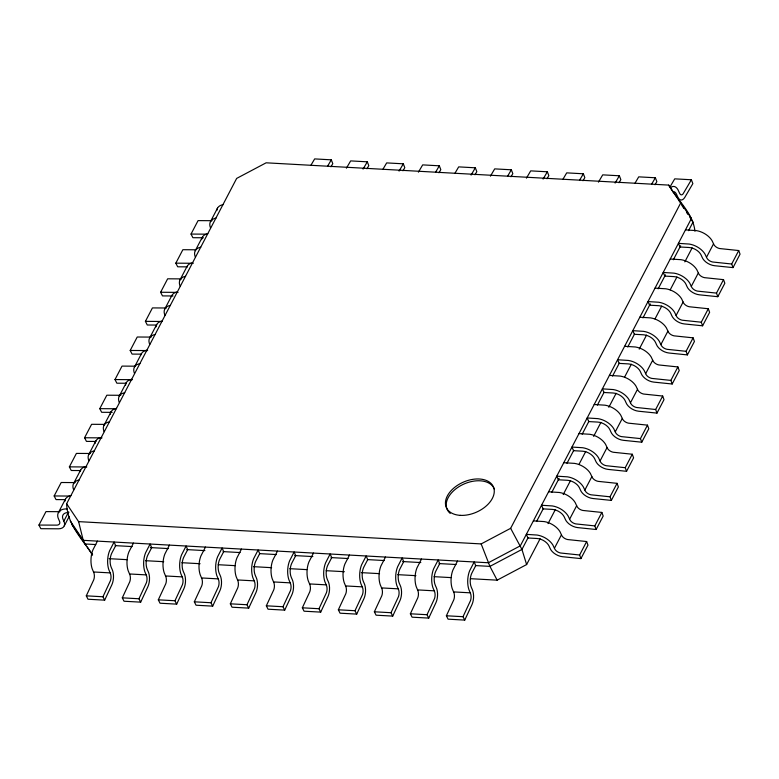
<?xml version="1.0" encoding="UTF-8"?>
<svg xmlns="http://www.w3.org/2000/svg" width="779" height="779" viewBox="0 0 779 779"><rect width="100%" height="100%" fill="white"/><g stroke="black" fill="none" stroke-linecap="round" stroke-linejoin="round"><path stroke-width="1.17" d="M104.659 600.151L102.955 596.763L110.394 580.745A5.852 2.814 -86.8 0 0 110.491 573.656L108.787 569.595A15.434 7.42 -86.8 0 1 109.576 550.821L114.085 542.038L115.681 545.66L111.874 552.934A10.283 4.947 -86.8 0 0 111.27 567.463L112.069 569.274A11.013 5.287 -86.8 0 1 111.864 584.747L104.659 600.151L88.008 599.236L86.294 595.838L93.743 579.819A5.852 2.814 -86.8 0 0 93.84 572.731L92.136 568.67A15.434 7.42 -86.8 0 1 92.915 549.896L97.424 541.113M140.668 602.148L138.954 598.759L146.403 582.741A5.852 2.814 -86.8 0 0 146.501 575.652L144.797 571.582A15.434 7.42 -86.8 0 1 145.576 552.817L150.094 544.034L151.691 547.656L147.883 554.93A10.283 4.947 -86.8 0 0 147.28 569.449L148.078 571.27A11.013 5.287 -86.8 0 1 147.874 586.743L140.668 602.148L124.017 601.232L122.303 597.834L129.752 581.816A5.852 2.814 -86.8 0 0 129.85 574.727L128.145 570.666A15.434 7.42 -86.8 0 1 128.924 551.892L133.433 543.109M176.677 604.144L174.963 600.745L182.413 584.727A5.852 2.814 -86.8 0 0 182.51 577.638L180.806 573.578A15.434 7.42 -86.8 0 1 181.585 554.814L186.093 546.021L187.7 549.653L183.893 556.927A10.283 4.947 -86.8 0 0 183.289 571.445L184.087 573.256A11.013 5.287 -86.8 0 1 183.873 588.739L176.677 604.144L160.026 603.219L158.312 599.83L165.761 583.812A5.852 2.814 -86.8 0 0 165.859 576.723L164.155 572.653A15.434 7.42 -86.8 0 1 164.934 553.888L169.442 545.105M212.686 606.14L210.973 602.742L218.422 586.723A5.852 2.814 -86.8 0 0 218.519 579.634L216.815 575.574A15.434 7.42 -86.8 0 1 217.594 556.8L222.103 548.017L223.7 551.639L219.902 558.913A10.283 4.947 -86.8 0 0 219.298 573.441L220.097 575.253A11.013 5.287 -86.8 0 1 219.882 590.725L212.686 606.14L196.035 605.215L194.322 601.816L201.771 585.798A5.852 2.814 -86.8 0 0 201.858 578.709L200.164 574.649A15.434 7.42 -86.8 0 1 200.943 555.885L205.452 547.092M248.696 608.126L246.982 604.738L254.431 588.72A5.852 2.814 -86.8 0 0 254.519 581.631L252.824 577.57A15.434 7.42 -86.8 0 1 253.603 558.796L258.112 550.013L259.709 553.635L255.911 560.909A10.283 4.947 -86.8 0 0 255.308 575.438L256.106 577.249A11.013 5.287 -86.8 0 1 255.892 592.722L248.696 608.126L232.035 607.211L230.331 603.813L237.77 587.794A5.852 2.814 -86.8 0 0 237.868 580.706L236.164 576.645A15.434 7.42 -86.8 0 1 236.952 557.871L241.461 549.088M284.705 610.123L282.991 606.734L290.431 590.716A5.852 2.814 -86.8 0 0 290.528 583.627L288.824 579.557A15.434 7.42 -86.8 0 1 289.613 560.792L294.121 552.009L295.718 555.631L291.921 562.905A10.283 4.947 -86.8 0 0 291.307 577.424L292.106 579.235A11.013 5.287 -86.8 0 1 291.901 594.718L284.705 610.123L268.044 609.207L266.33 605.809L273.78 589.791A5.852 2.814 -86.8 0 0 273.877 582.702L272.173 578.641A15.434 7.42 -86.8 0 1 272.962 559.867L277.47 551.084M320.705 612.119L319.001 608.72L326.44 592.702A5.852 2.814 -86.8 0 0 326.537 585.613L324.833 581.553A15.434 7.42 -86.8 0 1 325.622 562.789L330.13 553.996L331.727 557.628L327.92 564.902A10.283 4.947 -86.8 0 0 327.316 579.42L328.115 581.231A11.013 5.287 -86.8 0 1 327.91 596.714L320.705 612.119L304.053 611.194L302.34 607.805L309.789 591.787A5.852 2.814 -86.8 0 0 309.886 584.698L308.182 580.628A15.434 7.42 -86.8 0 1 308.961 561.863L313.47 553.08M356.714 614.115L355 610.717L362.449 594.698A5.852 2.814 -86.8 0 0 362.547 587.609L360.843 583.549A15.434 7.42 -86.8 0 1 361.622 564.775L366.14 555.992L367.737 559.614L363.929 566.888A10.283 4.947 -86.8 0 0 363.326 581.416L364.124 583.228A11.013 5.287 -86.8 0 1 363.92 598.7L356.714 614.115L340.063 613.19L338.349 609.791L345.798 593.773A5.852 2.814 -86.8 0 0 345.895 586.684L344.191 582.624A15.434 7.42 -86.8 0 1 344.97 563.86L349.479 555.067M392.723 616.101L391.009 612.713L398.459 596.695A5.852 2.814 -86.8 0 0 398.556 589.606L396.852 585.545A15.434 7.42 -86.8 0 1 397.631 566.771L402.139 557.988L403.736 561.61L399.939 568.884A10.283 4.947 -86.8 0 0 399.335 583.413L400.133 585.224A11.013 5.287 -86.8 0 1 399.919 600.697L392.723 616.101L376.072 615.186L374.358 611.788L381.807 595.769A5.852 2.814 -86.8 0 0 381.905 588.681L380.201 584.62A15.434 7.42 -86.8 0 1 380.98 565.846L385.488 557.063M428.732 618.098L427.019 614.709L434.468 598.691A5.852 2.814 -86.8 0 0 434.565 591.602L432.861 587.532A15.434 7.42 -86.8 0 1 433.64 568.767L438.149 559.984L439.746 563.606L435.948 570.88A10.283 4.947 -86.8 0 0 435.344 585.399L436.143 587.21A11.013 5.287 -86.8 0 1 435.928 602.693L428.732 618.098L412.081 617.182L410.367 613.784L417.807 597.766A5.852 2.814 -86.8 0 0 417.904 590.677L416.21 586.616A15.434 7.42 -86.8 0 1 416.989 567.842L421.497 559.059M464.742 620.094L463.028 616.695L470.477 600.677A5.852 2.814 -86.8 0 0 470.565 593.588L468.87 589.528A15.434 7.42 -86.8 0 1 469.649 570.764L474.158 561.971L475.755 565.603L471.957 572.877A10.283 4.947 -86.8 0 0 471.353 587.395L472.152 589.206A11.013 5.287 -86.8 0 1 471.938 604.689L464.742 620.094L448.081 619.169L446.377 615.78L453.816 599.762A5.852 2.814 -86.8 0 0 453.914 592.673L452.209 588.603A15.434 7.42 -86.8 0 1 452.998 569.839L457.507 561.055M68.698 511.813L63.829 521.132A11.013 6.631 27.6 0 1 58.396 528.805L40.82 528.688L38.95 525.056L45.98 511.599L59.934 511.686M65.407 499.651L56.03 499.592L54.16 495.96L61.19 482.503L75.144 482.591M80.617 470.555L71.24 470.497L69.37 466.864L76.4 453.407L90.354 453.485M95.817 441.45L86.45 441.391L84.57 437.759L91.61 424.302L104.396 424.38M112.205 412.364L101.65 412.295L99.78 408.663L106.82 395.206L120.764 395.294M126.237 383.258L116.86 383.2L114.99 379.568L122.021 366.101L134.816 366.188M141.447 354.153L132.07 354.094L130.2 350.462L137.231 337.005L151.184 337.093M156.657 325.057L147.28 324.999L145.41 321.367L152.441 307.909L166.394 307.997M173.035 295.962L162.49 295.903L160.62 292.261L167.651 278.804L181.595 278.892M187.067 266.856L177.69 266.798L175.82 263.166L182.861 249.708L195.646 249.786M203.446 237.77L192.9 237.702L191.03 234.07L198.07 220.613L212.015 220.7M58.396 512.592L65.426 499.135M73.596 483.496L80.636 470.039M88.806 454.4L95.836 440.943M104.016 425.295L111.046 411.838M119.226 396.199L126.256 382.742M134.436 367.104L141.466 353.637M149.636 337.998L156.676 324.541M164.846 308.903L171.886 295.445M180.056 279.807L187.087 266.34M195.266 250.702L202.297 237.244M210.476 221.606L217.507 208.149M92.506 554.891C81.98 538.669 67.15 524.316 66.634 503.74L236.66 178.41L266.136 162.811L668.703 185.1C677.428 200.349 692.989 212.94 694.965 231.227M64.287 525.825L69.165 516.506M66.634 503.74L78.601 521.628L481.169 543.917L510.644 528.318L680.671 202.998L668.703 185.1M528.133 537.598L521.94 549.438L489.933 566.382L475.385 565.573M536.575 521.443L543.333 508.521M551.775 492.367L559.088 478.374M566.966 463.291L573.724 450.369M582.166 434.215L588.914 421.293M597.357 405.138L604.115 392.217M612.557 376.072L619.305 363.15M627.747 346.996L634.505 334.074M642.948 317.92L650.261 303.917M658.138 288.843L665.461 274.841M673.338 259.767L680.651 245.765M688.539 230.691L693.037 222.073L689.785 217.214M470.477 578.69L497.148 580.16L526.623 564.561L540.139 538.708M548.017 523.624L555.339 509.622M563.217 494.538L570.54 480.536M578.982 464.381L585.74 451.45M593.627 436.376L600.94 422.364M608.827 407.29L616.14 393.278M624.592 377.124L631.341 364.192M639.228 349.119L646.541 335.106M654.993 318.952L661.751 306.02M670.193 289.866L676.951 276.944M684.829 261.861L692.151 247.858M554.424 548.27L552.905 545.057A15.434 9.29 27.6 0 0 537.14 535.046L526.331 534.365L527.928 537.987L536.935 538.484A10.283 6.193 27.6 0 1 549.137 546.235L549.935 548.046A11.013 6.631 27.6 0 0 562.574 556.722L580.93 558.601L579.615 554.999L560.559 553.002A5.852 3.525 27.6 0 1 554.765 549.029L554.424 548.27L561.455 534.813L559.935 531.599A15.434 9.29 27.6 0 0 544.17 521.579L533.372 520.898M569.634 519.174L568.105 515.951A15.434 9.29 27.6 0 0 552.35 505.941L541.541 505.259L543.138 508.882L552.145 509.388A10.283 6.193 27.6 0 1 564.337 517.129L565.145 518.941A11.013 6.631 27.6 0 0 577.784 527.617L596.139 529.496L594.825 525.893L575.769 523.907A5.852 3.525 27.6 0 1 569.975 519.934L569.634 519.174L576.664 505.717L575.145 502.494A15.434 9.29 27.6 0 0 559.38 492.484L548.572 491.802M584.844 490.079L583.315 486.856A15.434 9.29 27.6 0 0 567.55 476.845L556.751 476.164L558.348 479.786L567.346 480.283A10.283 6.193 27.6 0 1 579.547 488.034L580.345 489.845A11.013 6.631 27.6 0 0 592.994 498.521L611.349 500.4L610.025 496.798L590.969 494.801A5.852 3.525 27.6 0 1 585.185 490.828L584.844 490.079L591.874 476.621L590.355 473.398A15.434 9.29 27.6 0 0 574.59 463.388L563.782 462.707M600.054 460.973L598.525 457.76A15.434 9.29 27.6 0 0 582.76 447.74L571.961 447.058L573.558 450.69L582.556 451.187A10.283 6.193 27.6 0 1 594.757 458.928L595.555 460.749A11.013 6.631 27.6 0 0 608.195 469.416L626.559 471.305L625.235 467.702L606.179 465.706A5.852 3.525 27.6 0 1 600.395 461.733L600.054 460.973L607.084 447.516L605.556 444.293A15.434 9.29 27.6 0 0 589.791 434.283L578.992 433.601M615.254 431.878L613.735 428.654A15.434 9.29 27.6 0 0 597.97 418.644L587.171 417.963L588.768 421.585L597.766 422.082A10.283 6.193 27.6 0 1 609.967 429.833L610.765 431.644A11.013 6.631 27.6 0 0 623.404 440.32L641.769 442.199L640.445 438.596L621.389 436.61A5.852 3.525 27.6 0 1 615.605 432.637L615.254 431.878L622.294 418.42L620.766 415.197A15.434 9.29 27.6 0 0 605.001 405.187L594.202 404.505M630.464 402.782L628.945 399.559A15.434 9.29 27.6 0 0 613.18 389.549L602.371 388.867L603.978 392.489L612.976 392.986A10.283 6.193 27.6 0 1 625.177 400.737L625.975 402.548A11.013 6.631 27.6 0 0 638.614 411.224L656.979 413.104L655.655 409.501L636.599 407.505A5.852 3.525 27.6 0 1 630.805 403.532L630.464 402.782L637.504 389.315L635.976 386.102A15.434 9.29 27.6 0 0 620.211 376.091L609.412 375.41M645.674 373.677L644.155 370.453A15.434 9.29 27.6 0 0 628.39 360.443L617.581 359.762L619.178 363.394L628.186 363.89A10.283 6.193 27.6 0 1 640.387 371.632L641.185 373.443A11.013 6.631 27.6 0 0 653.824 382.119L672.18 383.998L670.865 380.405L651.809 378.409A5.852 3.525 27.6 0 1 646.015 374.436L645.674 373.677L652.705 360.219L651.186 356.996A15.434 9.29 27.6 0 0 635.421 346.986L624.622 346.304M660.884 344.581L659.355 341.358A15.434 9.29 27.6 0 0 643.59 331.348L632.791 330.666L634.388 334.288L643.396 334.785A10.283 6.193 27.6 0 1 655.587 342.536L656.385 344.347A11.013 6.631 27.6 0 0 669.034 353.023L687.39 354.903L686.075 351.3L667.019 349.313A5.852 3.525 27.6 0 1 661.225 345.34L660.884 344.581L667.915 331.124L666.396 327.901A15.434 9.29 27.6 0 0 650.631 317.89L639.822 317.209M676.094 315.476L674.565 312.262A15.434 9.29 27.6 0 0 658.8 302.252L648.001 301.57L649.598 305.193L658.596 305.689A10.283 6.193 27.6 0 1 670.797 313.44L671.595 315.252A11.013 6.631 27.6 0 0 684.235 323.928L702.6 325.807L701.275 322.204L682.219 320.208A5.852 3.525 27.6 0 1 676.435 316.235L676.094 315.476L683.125 302.018L681.606 298.805A15.434 9.29 27.6 0 0 665.841 288.795L655.032 288.113M691.294 286.38L689.775 283.157A15.434 9.29 27.6 0 0 674.01 273.147L663.211 272.465L664.808 276.087L673.806 276.594A10.283 6.193 27.6 0 1 686.007 284.335L686.805 286.146A11.013 6.631 27.6 0 0 699.445 294.822L717.81 296.702L716.485 293.099L697.429 291.112A5.852 3.525 27.6 0 1 691.645 287.139L691.294 286.38L698.335 272.923L696.806 269.7A15.434 9.29 27.6 0 0 681.041 259.689L670.242 259.008M706.504 257.284L704.985 254.061A15.434 9.29 27.6 0 0 689.22 244.051L678.412 243.369L680.018 246.992L689.016 247.488A10.283 6.193 27.6 0 1 701.217 255.239L702.015 257.051A11.013 6.631 27.6 0 0 714.655 265.727L733.02 267.606L731.695 264.003L712.639 262.007A5.852 3.525 27.6 0 1 706.855 258.034L706.504 257.284L713.545 243.827L712.016 240.604A15.434 9.29 27.6 0 0 696.251 230.594L685.452 229.912M579.615 554.999L586.645 541.541L567.589 539.545A5.852 3.525 27.6 0 1 561.805 535.572L561.455 534.813M594.825 525.893L601.855 512.436L582.799 510.449A5.852 3.525 27.6 0 1 577.015 506.477L576.664 505.717M610.025 496.798L617.065 483.34L598.009 481.344A5.852 3.525 27.6 0 1 592.215 477.371L591.874 476.621M625.235 467.702L632.275 454.235L613.219 452.248A5.852 3.525 27.6 0 1 607.425 448.276L607.084 447.516M640.445 438.596L647.476 425.139L628.419 423.153A5.852 3.525 27.6 0 1 622.635 419.18L622.294 418.42M655.655 409.501L662.686 396.044L643.629 394.047A5.852 3.525 27.6 0 1 637.845 390.075L637.504 389.315M670.865 380.405L677.896 366.938L658.839 364.952A5.852 3.525 27.6 0 1 653.055 360.979L652.705 360.219M686.075 351.3L693.106 337.843L674.049 335.846A5.852 3.525 27.6 0 1 668.255 331.873L667.915 331.124M701.275 322.204L708.315 308.747L689.259 306.751A5.852 3.525 27.6 0 1 683.465 302.778L683.125 302.018M716.485 293.099L723.525 279.642L704.469 277.655A5.852 3.525 27.6 0 1 698.675 273.682L698.335 272.923M731.695 264.003L738.726 250.546L719.669 248.55A5.852 3.525 27.6 0 1 713.885 244.577L713.545 243.827M580.93 558.601L587.97 545.144L586.645 541.541M596.139 529.496L603.18 516.039L601.855 512.436M611.349 500.4L618.38 486.943L617.065 483.34M626.559 471.305L633.59 457.838L632.275 454.235M641.769 442.199L648.8 428.742L647.476 425.139M656.979 413.104L664.01 399.646L662.686 396.044M672.18 383.998L679.22 370.541L677.896 366.938M687.39 354.903L694.43 341.445L693.106 337.843M702.6 325.807L709.63 312.35L708.315 308.747M717.81 296.702L724.84 283.244L723.525 279.642M733.02 267.606L740.05 254.149L738.726 250.546M310.996 165.148L314.658 158.906L331.309 159.831L332.789 163.668L330.948 166.813M327.657 166.073L331.309 159.831M346.402 168.186L350.657 160.902L367.318 161.818L368.798 165.664L366.948 168.809M363.053 169.101L367.318 161.818M383.015 169.14L386.666 162.899L403.318 163.814L404.798 167.66L402.957 170.805M399.062 171.098L403.318 163.814M418.411 172.169L422.676 164.885L439.327 165.81L440.807 169.647L438.966 172.792M435.675 172.052L439.327 165.81M455.033 173.123L458.685 166.881L475.336 167.806L476.816 171.643L474.976 174.788M471.071 175.09L475.336 167.806M490.429 176.161L494.694 168.877L511.345 169.793L512.825 173.639L510.985 176.784M507.694 176.044L511.345 169.793M526.438 178.148L530.694 170.874L547.355 171.789L548.835 175.635L546.994 178.78M543.09 179.073L547.355 171.789M563.051 179.102L566.703 172.86L583.364 173.785L584.834 177.622L582.994 180.767M579.703 180.027L583.364 173.785M598.447 182.14L602.712 174.856L619.363 175.781L620.844 179.618L619.003 182.763M615.108 183.065L619.363 175.781M635.07 183.094L638.722 176.852L655.373 177.768L656.853 181.614L655.012 184.759M651.721 184.019L655.373 177.768M670.466 186.123L674.731 178.849L691.382 179.764L692.862 183.601L684.877 197.243A11.013 5.287 -86.8 0 1 677.457 196.366L676.659 194.555A10.283 4.947 -86.8 0 0 672.637 191.653M691.382 179.764L683.086 193.864A5.852 2.814 -86.8 0 1 679.687 193.465L677.886 189.589A15.434 7.42 -86.8 0 0 670.612 187.603M67.091 508.93L65.514 508.93A15.434 9.29 27.6 0 0 58.006 517.655L59.642 521.618A5.852 3.525 27.6 0 1 57.159 525.134L38.95 525.056M191.03 234.07L207.302 234.167M175.82 263.166L193.26 263.273M160.62 292.261L178.05 292.378M145.41 321.367L161.681 321.464M130.2 350.462L147.64 350.569M114.99 379.568L132.43 379.675M99.78 408.663L116.061 408.761M84.57 437.759L102.01 437.866M69.37 466.864L86.8 466.972M54.16 495.96L70.431 496.057M95.768 544.56L84.853 543.956L83.246 540.334L78.601 521.628M115.165 545.631L132.148 546.576M150.337 547.579L168.537 548.591M186.726 549.594L204.916 550.607M223.115 551.61L240.088 552.554M259.495 553.626L276.477 554.56M294.666 555.573L312.856 556.576M331.056 557.589L348.038 558.524M367.435 559.604L384.417 560.539M402.607 561.552L420.806 562.555M438.996 563.568L455.978 564.502M109.138 558.679L127.328 559.682M145.517 560.695L163.707 561.698M181.887 562.711L200.076 563.714M218.266 564.717L235.239 565.661M253.428 566.664L271.618 567.677M289.807 568.68L306.78 569.624M326.187 570.695L344.376 571.698M361.349 572.643L379.539 573.646M397.728 574.659L415.908 575.662M434.098 576.674L451.08 577.609M93.509 571.971L110.16 572.886M129.518 573.967L146.17 574.883M165.528 575.954L182.179 576.879M201.537 577.95L218.188 578.875M237.537 579.946L254.197 580.861M273.546 581.932L290.197 582.858M309.555 583.929L326.206 584.854M345.564 585.925L362.216 586.85M381.574 587.921L398.225 588.836M417.573 589.907L434.234 590.833M453.582 591.904L470.243 592.829M86.294 595.838L102.955 596.763M122.303 597.834L138.954 598.759M158.312 599.83L174.963 600.745M194.322 601.816L210.973 602.742M230.331 603.813L246.982 604.738M266.33 605.809L282.991 606.734M302.34 607.805L319.001 608.72M338.349 609.791L355 610.717M374.358 611.788L391.009 612.713M410.367 613.784L427.019 614.709M446.377 615.78L463.028 616.695M680.671 202.998L691.44 218.451L520.343 545.816L488.336 562.759L83.246 540.334L70.246 520.898M71.853 524.52L85.943 544.949M681.985 205.559L683.933 208.47M686.533 212.355L687.838 214.303M87.277 546.936L92.594 554.891M510.644 528.318L521.94 549.438L526.623 564.561M497.148 580.16L489.933 566.382L481.169 543.917M678.441 199.015L679.639 201.742M63.829 521.132L63.031 519.311A10.283 6.193 27.6 0 1 68.834 512.563M210.564 227.955L210.096 226.66A15.434 9.29 27.6 0 1 215.978 218.12M195.354 257.051L194.886 255.755A15.434 9.29 27.6 0 1 200.778 247.216M180.144 286.156L179.676 284.861A15.434 9.29 27.6 0 1 185.568 276.321M164.934 315.252L164.466 313.956A15.434 9.29 27.6 0 1 170.358 305.417M149.724 344.347L149.256 343.052A15.434 9.29 27.6 0 1 155.148 334.512M134.514 373.453L134.046 372.158A15.434 9.29 27.6 0 1 139.938 363.618M119.314 402.548L118.846 401.253A15.434 9.29 27.6 0 1 124.737 392.713M104.104 431.654L103.636 430.349A15.434 9.29 27.6 0 1 109.527 421.809M88.894 460.749L88.426 459.454A15.434 9.29 27.6 0 1 94.317 450.914M73.684 489.845L73.216 488.55A15.434 9.29 27.6 0 1 79.107 480.01M171.419 296.575A15.434 9.29 27.6 0 1 177.388 291.959M186.629 267.47A15.434 9.29 27.6 0 1 192.598 262.854M155.995 326.907A15.434 9.29 27.6 0 1 162.188 321.055M64.745 501.501A15.434 9.29 27.6 0 1 70.938 495.648M80.169 471.168A15.434 9.29 27.6 0 1 86.138 466.553M95.165 443.3A15.434 9.29 27.6 0 1 101.348 437.457M141.009 354.766A15.434 9.29 27.6 0 1 146.978 350.151M201.625 239.611A15.434 9.29 27.6 0 1 207.808 233.758M216.825 210.505A15.434 9.29 27.6 0 1 223.018 204.663M110.375 414.204A15.434 9.29 27.6 0 1 116.558 408.352M125.575 385.099A15.434 9.29 27.6 0 1 131.768 379.256M450.243 513.419A25.707 16.388 -23.8 0 1 460.72 485.638A25.707 16.388 -23.8 0 1 494.285 488.9M460.34 515.357A25.707 16.388 -23.8 0 0 494.09 489.154A25.707 16.388 -23.8 0 0 455.111 487.002A25.707 16.388 -23.8 0 0 460.34 515.357"/></g></svg>
